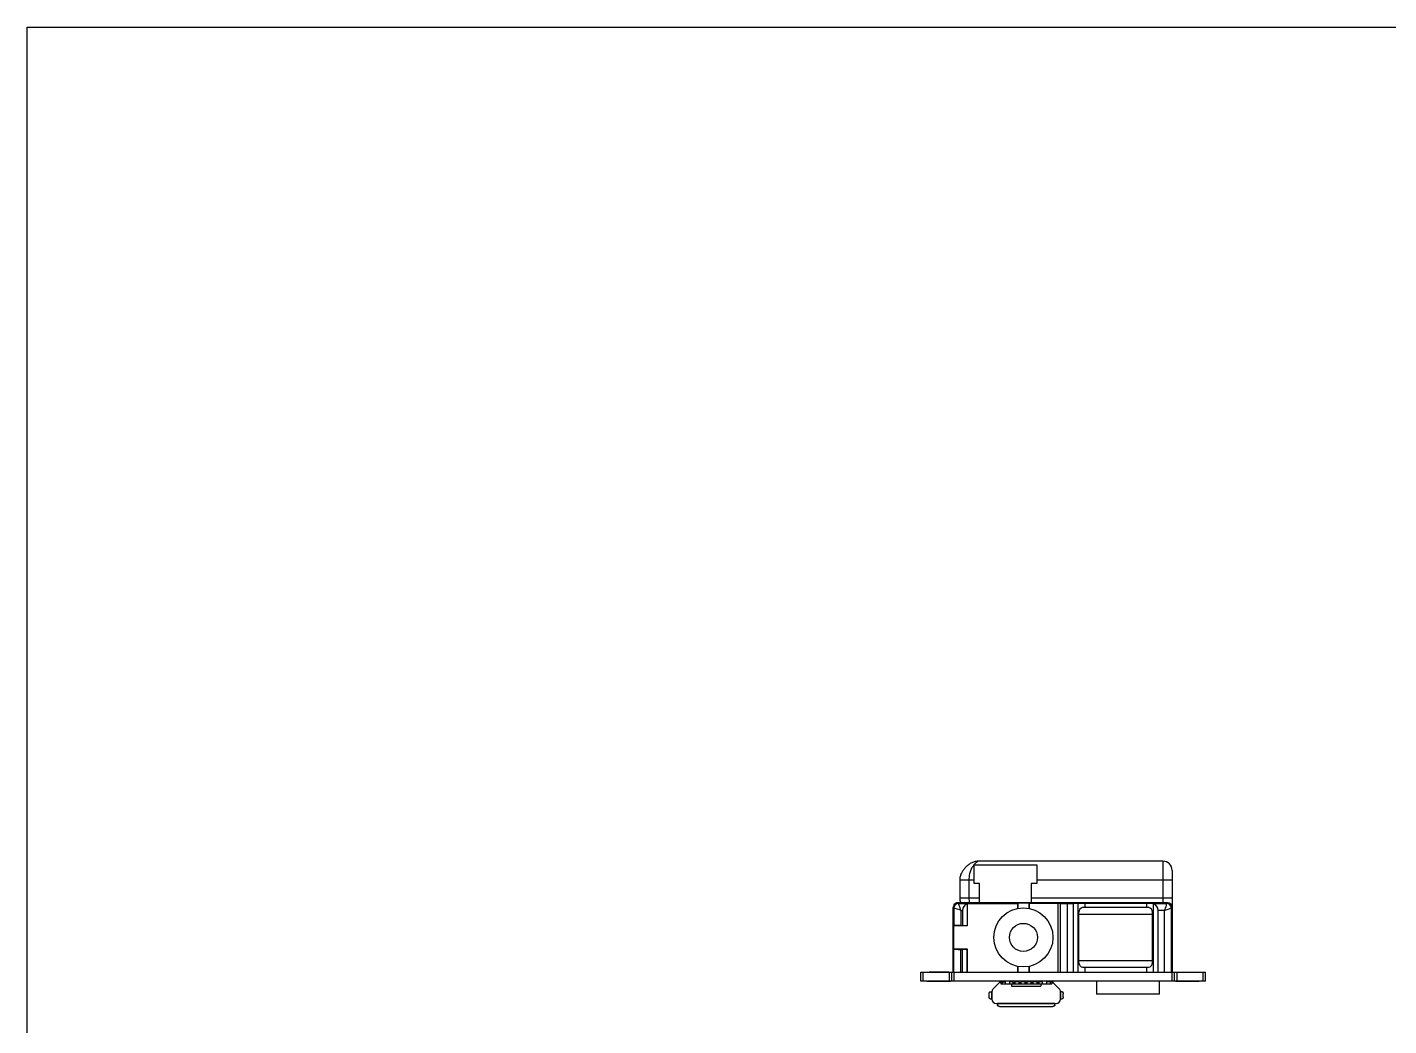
# Model space of a CAD drawing. Header units: millimetres. Extents: x 0 to 297, y 0 to 210.
# Drawn here: x 0 to 147.5, y 101.8 to 210 of the extents above; entities that cross this region are included whole.
import ezdxf

# ---------------------------------------------------------------- set-up
doc = ezdxf.new("R2010")
doc.units = ezdxf.units.MM
doc.header["$LTSCALE"] = 16.335
doc.layers.get('0').update_dxf_attribs({"linetype": 'CONTINUOUS'})

msp = doc.modelspace()

# ---------------------------------------------------------------- linework, layer by layer
at = {"color": 7, "linetype": 'Continuous'}
for p, q in [((0, 0), (0, 210)), ((0, 210), (297, 210)), ((123.01, 119.67), (103.01, 119.67)), ((123.01, 119.67), (123.01, 115.17)), ((102.56, 117.27), (102.56, 119.27)), ((102.56, 119.27), (109.36, 119.27)), ((109.36, 119.27), (109.36, 117.27)), ((124.01, 118.67), (124.01, 107.67)), ((101.01, 117.67), (101.01, 115.67)), ((101.01, 117.67), (102.56, 117.67)), ((102.01, 117.67), (102.01, 115.67)), ((103.16, 117.27), (102.56, 117.27)), ((103.16, 115.17), (103.16, 117.27)), ((108.76, 117.27), (108.76, 115.17)), ((109.36, 117.27), (108.76, 117.27)), ((109.36, 117.67), (124.01, 117.67)), ((100.41, 114.97), (100.41, 115.07)), ((100.41, 115.07), (100.51, 115.07)), ((100.88, 115.1), (100.81, 115.17)), ((123.51, 115.17), (100.81, 115.17)), ((100.88, 115.1), (101.81, 115.1)), ((103.16, 115.67), (101.01, 115.67)), ((101.81, 115.05), (101.81, 112.71)), ((101.82, 115.1), (101.82, 112.67)), ((101.82, 115.1), (107.29, 115.1)), ((107.29, 115.1), (107.3, 115.11)), ((107.29, 114.56), (107.29, 115.1)), ((107.3, 115.11), (107.3, 114.57)), ((108.51, 115.11), (108.51, 114.57)), ((108.51, 115.11), (108.53, 115.1)), ((108.53, 115.1), (108.53, 114.56)), ((111.66, 115.1), (108.53, 115.1)), ((124.01, 115.67), (108.76, 115.67)), ((111.66, 107.67), (111.66, 115.1)), ((111.91, 107.67), (111.91, 115.1)), ((112.66, 115.09), (112.66, 107.67)), ((112.66, 115.09), (113.31, 115.09)), ((113.31, 115.09), (113.31, 107.67)), ((113.81, 115.09), (113.31, 115.09)), ((113.81, 115.11), (122.01, 115.11)), ((113.81, 115.09), (113.81, 107.67)), ((114.56, 115.11), (114.56, 114.67)), ((121.25, 115.11), (121.25, 114.67)), ((122.01, 107.67), (122.01, 115.1)), ((122.01, 115.1), (123.43, 115.1)), ((123.51, 115.17), (123.43, 115.1)), ((123.81, 115.07), (123.91, 115.07)), ((123.91, 115.07), (123.91, 114.97)), ((100.31, 107.67), (100.31, 114.67)), ((100.38, 114.6), (100.31, 114.67)), ((100.38, 114.6), (100.38, 112.7)), ((101.13, 114.35), (101.13, 112.72)), ((101.13, 114.35), (101.31, 114.35)), ((101.31, 114.35), (101.31, 112.72)), ((113.91, 114.02), (113.81, 114.02)), ((113.91, 108.68), (113.91, 114.17)), ((113.91, 113.92), (121.9, 113.92)), ((121.4, 114.67), (114.41, 114.67)), ((121.9, 108.68), (121.9, 114.17)), ((122.01, 114.02), (121.9, 114.02)), ((122.51, 107.67), (122.51, 114.35)), ((123.18, 114.35), (122.51, 114.35)), ((123.18, 107.67), (123.18, 114.35)), ((123.93, 114.6), (124.01, 114.67)), ((123.93, 107.67), (123.93, 114.6)), ((100.38, 110.17), (100.38, 112.67)), ((101.82, 112.67), (100.38, 112.67)), ((101.13, 112.72), (101.31, 112.72)), ((101.31, 112.72), (101.81, 112.71)), ((101.81, 112.71), (101.82, 112.67)), ((100.38, 110.15), (100.38, 110.17)), ((100.38, 110.17), (101.82, 110.17)), ((100.38, 107.67), (100.38, 110.15)), ((101.13, 107.67), (101.13, 110.12)), ((101.13, 110.12), (101.31, 110.12)), ((101.31, 110.12), (101.81, 110.14)), ((101.31, 107.67), (101.31, 110.12)), ((101.81, 110.14), (101.82, 110.17)), ((101.81, 107.67), (101.81, 110.14)), ((101.82, 110.17), (101.82, 107.67)), ((96.78, 106.67), (96.78, 107.67)), ((96.78, 107.67), (100.38, 107.67)), ((97.03, 106.67), (97.03, 107.67)), ((97.68, 107.65), (97.68, 107.67)), ((99.83, 107.65), (99.83, 107.67)), ((99.88, 107.67), (99.88, 106.69)), ((100.13, 107.67), (100.13, 106.67)), ((100.38, 107.67), (100.38, 106.67)), ((100.38, 107.67), (101.81, 107.67)), ((101.82, 107.67), (127.63, 107.67)), ((107.29, 107.67), (107.29, 108.28)), ((107.3, 108.28), (107.3, 107.67)), ((108.51, 108.28), (108.51, 107.67)), ((108.53, 108.28), (108.53, 107.67)), ((113.91, 108.82), (113.81, 108.82)), ((113.91, 108.92), (121.9, 108.92)), ((114.41, 108.18), (121.4, 108.18)), ((114.56, 108.18), (114.56, 107.67)), ((121.25, 108.18), (121.25, 107.67)), ((122.01, 108.82), (121.9, 108.82)), ((124.03, 106.67), (124.03, 107.67)), ((124.28, 106.67), (124.28, 107.67)), ((124.53, 107.67), (124.53, 106.69)), ((124.58, 107.65), (124.58, 107.67)), ((126.73, 107.65), (126.73, 107.67)), ((127.38, 106.67), (127.38, 107.67)), ((127.63, 106.67), (127.63, 107.67)), ((97.46, 106.67), (96.78, 106.67)), ((97.46, 106.69), (97.46, 106.67)), ((97.46, 106.69), (100.01, 106.69)), ((126.91, 106.67), (97.5, 106.67)), ((99.83, 107.65), (97.68, 107.65)), ((100.01, 106.69), (100.01, 106.67)), ((105.27, 106.49), (104.63, 105.86)), ((105.45, 106.6), (105.45, 106.38)), ((105.45, 106.38), (110.97, 106.38)), ((105.57, 106.64), (105.57, 106.62)), ((105.59, 106.62), (105.98, 106.62)), ((105.61, 106.67), (105.61, 106.63)), ((105.61, 106.63), (105.98, 106.63)), ((105.62, 106.62), (105.62, 106.38)), ((105.98, 106.38), (105.98, 106.67)), ((106.43, 106.38), (106.43, 106.67)), ((106.43, 106.63), (106.78, 106.63)), ((106.78, 106.62), (106.43, 106.62)), ((106.62, 106.38), (106.62, 106.12)), ((106.78, 106.38), (106.78, 106.67)), ((106.78, 106.52), (107.03, 106.52)), ((107.03, 106.38), (107.03, 106.67)), ((107.03, 106.63), (107.43, 106.63)), ((107.43, 106.62), (107.03, 106.62)), ((107.43, 106.38), (107.43, 106.67)), ((107.43, 106.52), (107.68, 106.52)), ((107.68, 106.38), (107.68, 106.67)), ((107.68, 106.63), (108.08, 106.63)), ((108.08, 106.62), (107.68, 106.62)), ((108.08, 106.38), (108.08, 106.67)), ((108.08, 106.52), (108.33, 106.52)), ((108.33, 106.38), (108.33, 106.67)), ((108.33, 106.63), (108.73, 106.63)), ((108.73, 106.62), (108.33, 106.62)), ((108.73, 106.38), (108.73, 106.67)), ((108.73, 106.52), (108.98, 106.52)), ((108.98, 106.38), (108.98, 106.67)), ((108.98, 106.63), (109.38, 106.63)), ((109.38, 106.62), (108.98, 106.62)), ((109.38, 106.38), (109.38, 106.67)), ((109.38, 106.52), (109.63, 106.52)), ((109.63, 106.38), (109.63, 106.67)), ((109.63, 106.63), (109.98, 106.63)), ((109.98, 106.62), (109.63, 106.62)), ((109.8, 106.38), (109.8, 106.12)), ((109.98, 106.38), (109.98, 106.67)), ((110.43, 106.38), (110.43, 106.67)), ((110.43, 106.63), (110.81, 106.63)), ((110.83, 106.62), (110.43, 106.62)), ((110.8, 106.62), (110.8, 106.38)), ((110.81, 106.63), (110.81, 106.67)), ((110.84, 106.64), (110.84, 106.62)), ((110.97, 106.6), (110.97, 106.38)), ((111.78, 105.86), (111.14, 106.49)), ((115.81, 106.67), (115.81, 105.27)), ((122.61, 106.67), (122.61, 105.27)), ((124.4, 106.69), (124.4, 106.67)), ((124.4, 106.69), (126.95, 106.69)), ((124.58, 107.65), (126.73, 107.65)), ((126.95, 106.69), (126.95, 106.67)), ((127.63, 106.67), (126.95, 106.67)), ((104.19, 104.97), (104.19, 105.32)), ((104.3, 105.52), (104.49, 105.52)), ((104.3, 104.77), (104.5, 104.77)), ((104.49, 104.77), (104.49, 105.52)), ((104.5, 105.54), (104.5, 104.72)), ((106.62, 106.12), (109.8, 106.12)), ((111.92, 104.72), (111.92, 105.54)), ((112.11, 105.52), (111.92, 105.52)), ((111.93, 105.52), (111.93, 104.77)), ((111.93, 104.77), (112.11, 104.77)), ((112.23, 104.97), (112.23, 105.32)), ((122.61, 105.27), (115.81, 105.27)), ((104.95, 104.27), (111.47, 104.27)), ((105.11, 104.26), (105.11, 104.07)), ((111.31, 104.26), (105.11, 104.26)), ((105.31, 103.95), (111.11, 103.95)), ((111.31, 104.07), (111.31, 104.27))]:
    msp.add_line(p, q, dxfattribs=at)
for radius in [3.2, 1.52]:
    msp.add_circle((107.91, 111.42), radius, dxfattribs=at)
for centre, radius, start, end in [((103.01, 118.44), 1.23, 89.9954, 93.2144), ((123.01, 118.67), 1, 0.0001, 90), ((100.88, 114.6), 0.5, 90.0083, 179.9917), ((123.43, 114.6), 0.5, 0.0053, 89.9946), ((114.41, 114.17), 0.5, 100.3429, 180.0146), ((114.41, 114.18), 0.494, 90.3491, 100.7697), ((121.4, 114.18), 0.494, 79.2303, 89.6509), ((121.4, 114.17), 0.5, 359.9854, 79.6571), ((114.41, 108.68), 0.5, 179.9845, 259.658), ((114.41, 108.67), 0.494, 259.2303, 269.6509), ((121.4, 108.67), 0.494, 270.3491, 280.7697), ((121.4, 108.68), 0.5, 280.342, 0.0155), ((105.76, 106.92), 0.55, 207.041, 222.182), ((105.59, 106.17), 0.45, 90, 134.6206), ((105.66, 106.82), 0.2, 228.616, 253.8748), ((110.76, 106.82), 0.2, 277.9138, 311.384), ((110.83, 106.17), 0.45, 45.3794, 90), ((110.66, 106.92), 0.55, 317.818, 332.959), ((104.95, 105.54), 0.45, 134.6206, 180), ((104.95, 104.72), 0.45, 180, 270), ((111.47, 104.72), 0.45, 270, 360), ((111.47, 105.54), 0.45, 0, 45.3794)]:
    msp.add_arc(centre, radius, start, end, dxfattribs=at)
for centre, major_axis, ratio, start_param, end_param in [((100.81, 114.67), (0.354, -0.354), 0.999924, 2.966848, 3.665162), ((100.81, 114.67), (-0.354, 0.354), 0.999924, -0.78536, -0.174745), ((102.06, 114.35), (0, 0.75), 1, 6.623022, 7.853982), ((101.81, 114.35), (0, 0.75), 0.017455, 0.008727, 0.339837), ((111.66, 115.1), (0.25, 0), 0.008727, 0.008727, 1.570796), ((112.66, 115.1), (0.75, 0), 0.008727, -3.132866, -1.570796), ((121.76, 114.35), (0.75, 0), 1, 0, 1.230959), ((123.51, 114.67), (0.354, 0.354), 0.999924, 5.497825, 7.068545), ((100.81, 114.67), (-0.354, 0.354), 0.999924, 0.523569, 0.78536), ((101.13, 112.7), (0.75, 0), 0.034921, 1.570796, 3.132866), ((101.13, 110.15), (0.75, 0), 0.034921, -3.132866, -1.570796)]:
    msp.add_ellipse(centre, major_axis=major_axis, ratio=ratio, start_param=start_param, end_param=end_param, dxfattribs=at)
for points, knots in [([(103.01, 119.67), (102.92, 119.67), (102.77, 119.66), (102.51, 119.59), (102.22, 119.46), (101.92, 119.26), (101.65, 119.03), (101.42, 118.76), (101.22, 118.46), (101.09, 118.17), (101.02, 117.91), (101.01, 117.76), (101.01, 117.67)], [0, 0, 0, 0, 0.0625, 0.125, 0.25, 0.375, 0.5, 0.625, 0.75, 0.875, 0.9375, 1, 1, 1, 1]), ([(103.01, 119.67), (103, 119.67), (102.99, 119.67), (102.98, 119.66), (102.96, 119.65), (102.92, 119.63), (102.88, 119.6), (102.82, 119.56), (102.76, 119.5), (102.69, 119.44), (102.63, 119.37), (102.58, 119.32), (102.56, 119.3)], [0, 0, 0, 0, 0.023219, 0.053582, 0.091749, 0.137505, 0.247182, 0.374484, 0.515671, 0.66819, 0.830039, 1, 1, 1, 1]), ([(102.56, 119.3), (102.48, 119.2), (102.33, 118.99), (102.18, 118.68), (102.09, 118.4), (102.04, 118.17), (102.01, 117.93), (102.01, 117.76), (102.01, 117.67)], [0, 0, 0, 0, 0.212764, 0.450147, 0.578353, 0.713145, 0.854268, 1, 1, 1, 1]), ([(101.13, 114.35), (101.1, 114.44), (101.05, 114.61), (100.98, 114.82), (100.93, 114.95), (100.91, 115.03), (100.89, 115.07), (100.89, 115.09), (100.88, 115.1)], [0, 0, 0, 0, 0.372323, 0.69468, 0.821511, 0.917645, 0.978251, 1, 1, 1, 1]), ([(101.01, 115.67), (101.01, 115.59), (101.02, 115.44), (101.06, 115.28), (101.09, 115.2), (101.1, 115.17)], [0, 0, 0, 0, 0.420494, 0.840988, 1, 1, 1, 1]), ([(102.01, 115.67), (102.01, 115.59), (102.01, 115.42), (102.03, 115.25), (102.04, 115.17)], [0, 0, 0, 0, 0.507998, 1, 1, 1, 1]), ([(108.51, 115.11), (108.51, 115.11), (108.49, 115.11), (108.45, 115.11), (108.4, 115.11), (108.29, 115.11), (108.12, 115.11), (107.91, 115.11), (107.69, 115.11), (107.53, 115.11), (107.42, 115.11), (107.36, 115.11), (107.33, 115.11), (107.31, 115.11), (107.3, 115.11)], [0, 0, 0, 0, 0.012541, 0.04297, 0.090173, 0.152427, 0.312474, 0.499793, 0.687108, 0.847136, 0.909393, 0.956503, 0.987109, 1, 1, 1, 1]), ([(123.43, 115.1), (123.42, 115.08), (123.4, 115), (123.35, 114.84), (123.27, 114.61), (123.21, 114.44), (123.18, 114.35)], [0, 0, 0, 0, 0.082341, 0.3053, 0.627652, 1, 1, 1, 1]), ([(101.13, 114.35), (100.96, 114.41), (100.71, 114.49), (100.46, 114.57), (100.38, 114.6)], [0, 0, 0, 0, 0.694689, 1, 1, 1, 1]), ([(123.18, 114.35), (123.27, 114.38), (123.45, 114.44), (123.68, 114.51), (123.83, 114.56), (123.91, 114.59), (123.93, 114.6)], [0, 0, 0, 0, 0.372315, 0.694669, 0.917637, 1, 1, 1, 1]), ([(104.19, 105.32), (104.19, 105.35), (104.19, 105.4), (104.21, 105.45), (104.24, 105.49), (104.26, 105.51), (104.28, 105.52), (104.3, 105.52), (104.3, 105.52)], [0, 0, 0, 0, 0.306564, 0.583169, 0.704067, 0.812141, 0.909337, 1, 1, 1, 1]), ([(104.3, 104.77), (104.3, 104.77), (104.28, 104.78), (104.26, 104.79), (104.24, 104.81), (104.21, 104.84), (104.19, 104.9), (104.19, 104.95), (104.19, 104.97)], [0, 0, 0, 0, 0.090663, 0.187859, 0.295933, 0.416831, 0.693436, 1, 1, 1, 1]), ([(112.11, 105.52), (112.12, 105.52), (112.14, 105.52), (112.16, 105.51), (112.18, 105.49), (112.2, 105.45), (112.22, 105.4), (112.23, 105.35), (112.23, 105.32)], [0, 0, 0, 0, 0.090663, 0.187859, 0.295933, 0.416831, 0.693436, 1, 1, 1, 1]), ([(112.23, 104.97), (112.23, 104.95), (112.22, 104.9), (112.2, 104.84), (112.18, 104.81), (112.16, 104.79), (112.14, 104.78), (112.12, 104.77), (112.11, 104.77)], [0, 0, 0, 0, 0.306564, 0.583169, 0.704067, 0.812141, 0.909337, 1, 1, 1, 1]), ([(105.31, 103.95), (105.28, 103.95), (105.23, 103.95), (105.18, 103.98), (105.14, 104), (105.12, 104.02), (105.11, 104.04), (105.11, 104.06), (105.11, 104.07)], [0, 0, 0, 0, 0.302859, 0.577479, 0.69853, 0.807674, 0.906819, 1, 1, 1, 1]), ([(111.31, 104.07), (111.31, 104.06), (111.3, 104.04), (111.29, 104.02), (111.27, 104), (111.24, 103.98), (111.18, 103.95), (111.13, 103.95), (111.11, 103.95)], [0, 0, 0, 0, 0.093181, 0.192326, 0.30147, 0.422521, 0.697141, 1, 1, 1, 1])]:
    msp.add_open_spline(points, degree=3, knots=knots, dxfattribs=at)

doc.saveas('drawing.dxf')
